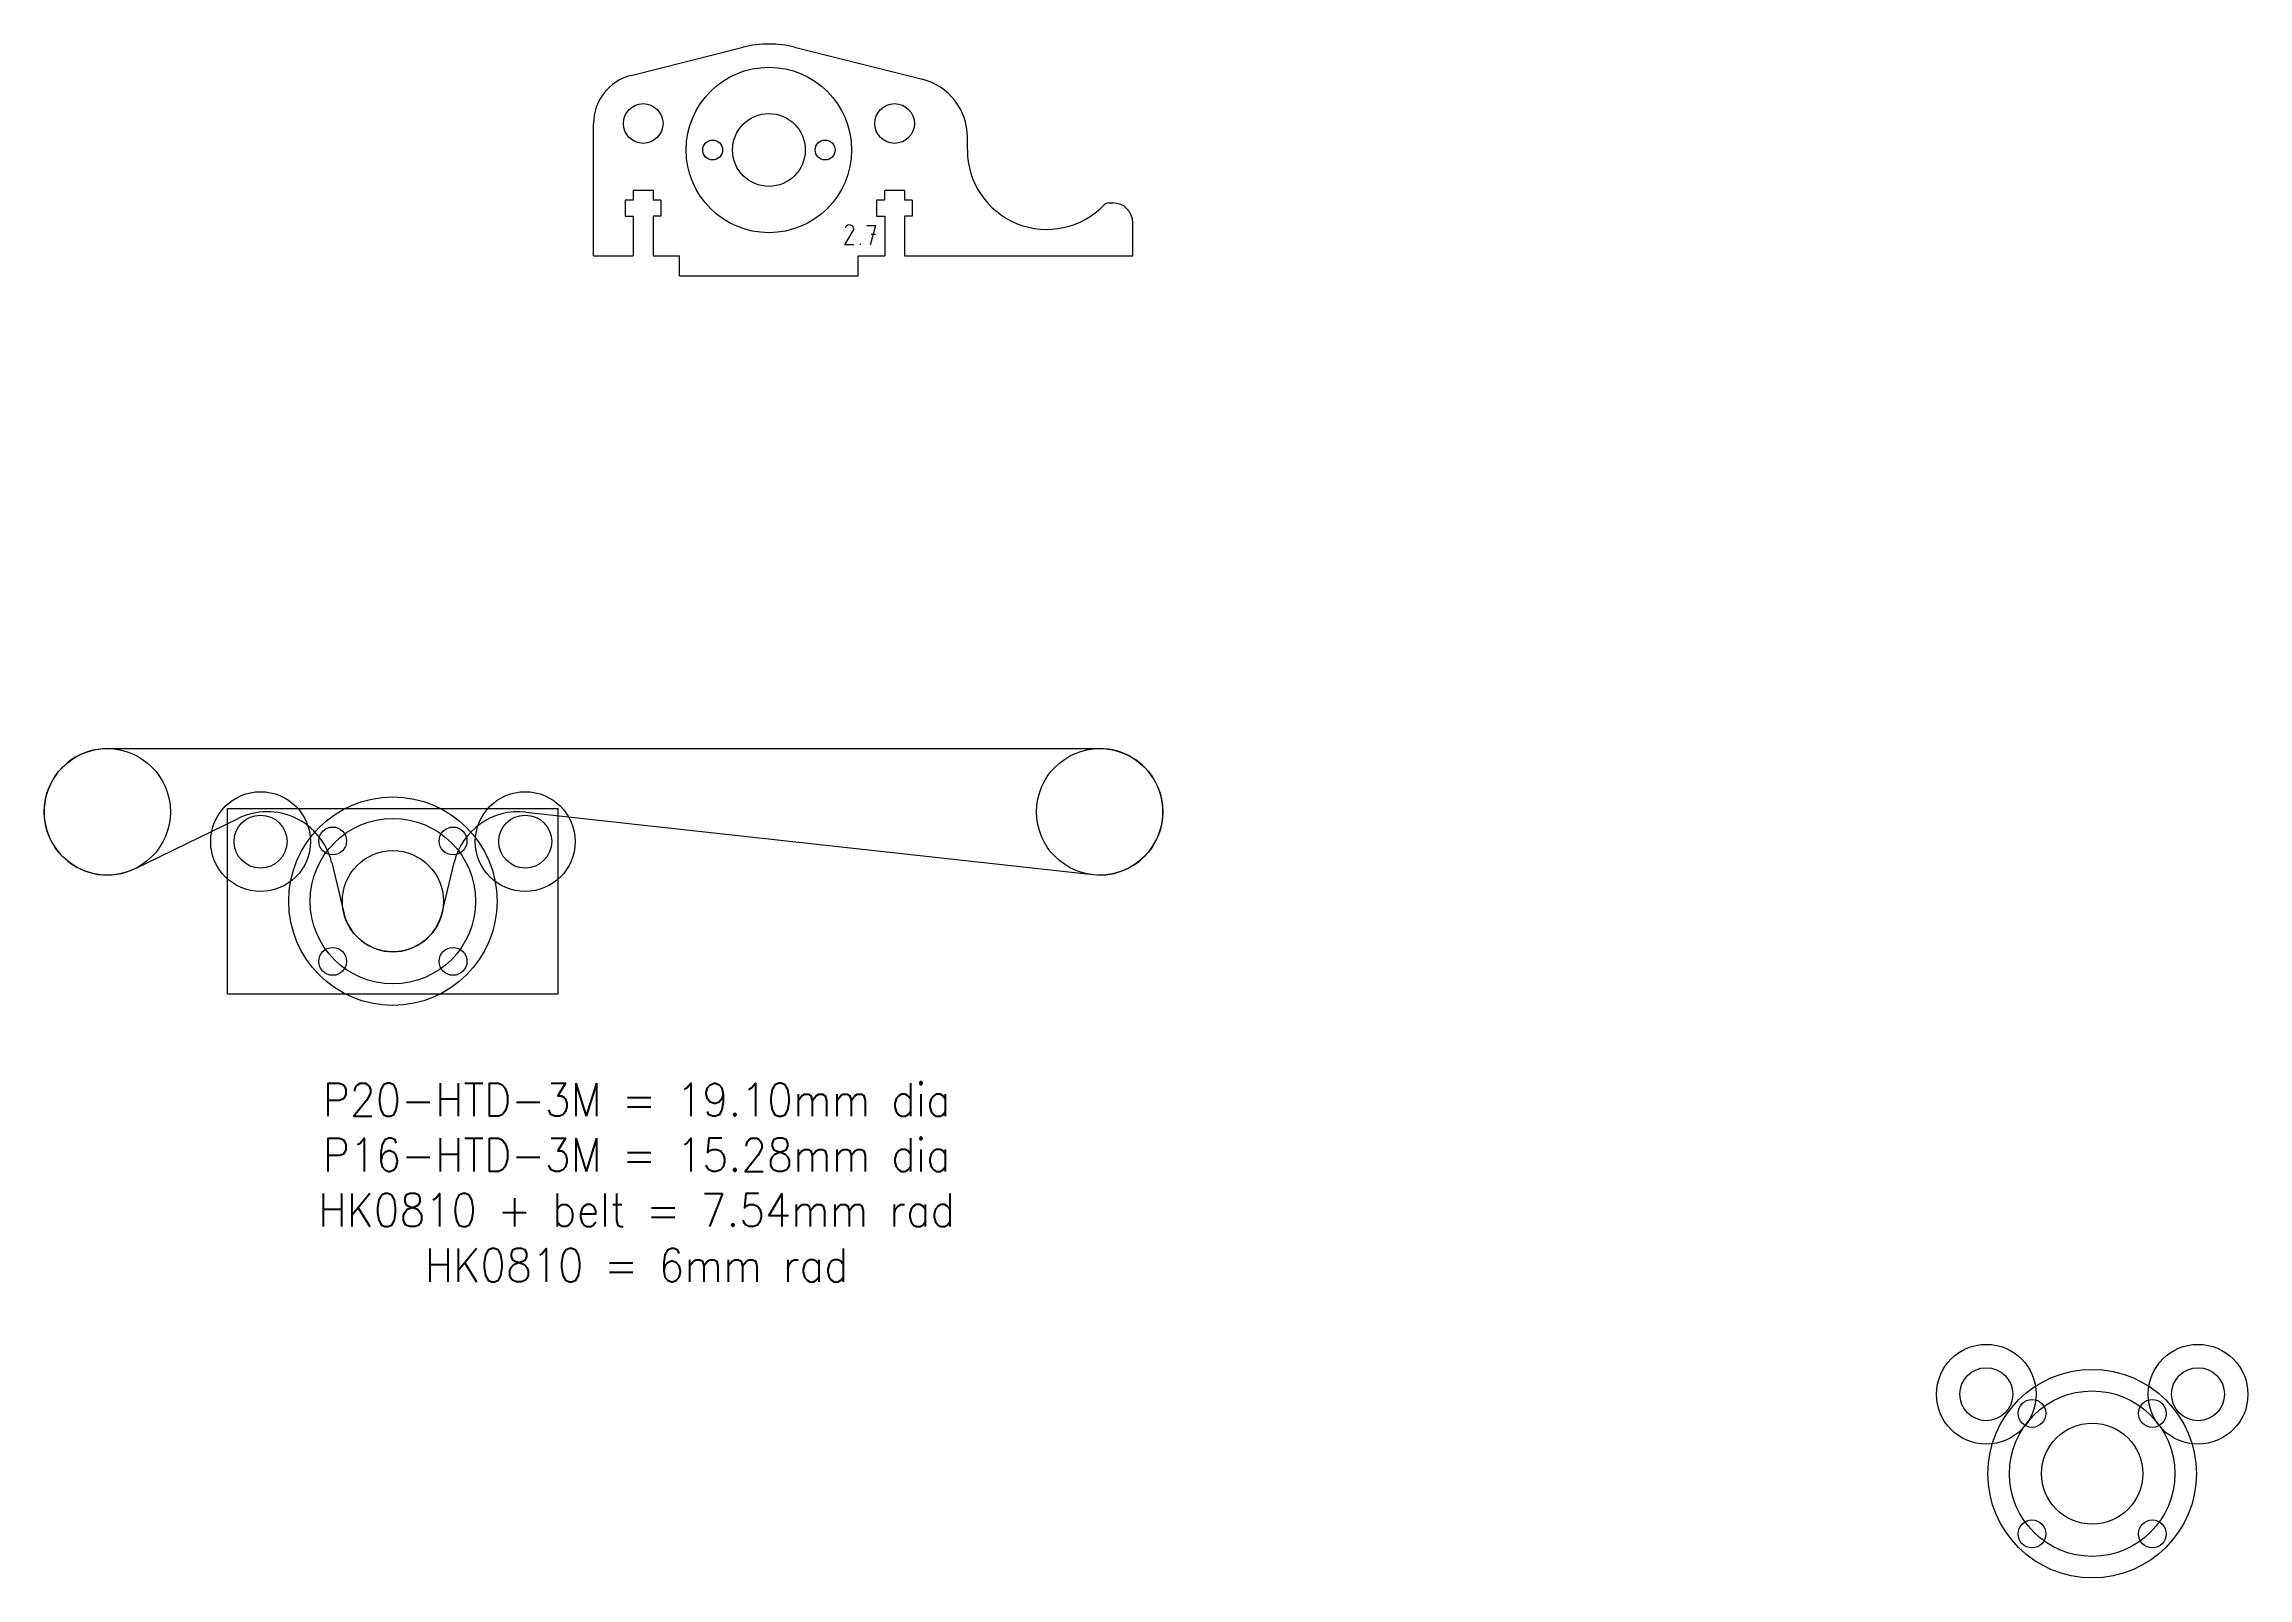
# Model space of a CAD drawing. Header units: millimetres. Extents: x -433 to 1405, y -416 to 1030.
# Drawn here: x 190.4 to 523.5, y -415.8 to -184 of the extents above; entities that cross this region are included whole.
import ezdxf

# ---------------------------------------------------------------- set-up
doc = ezdxf.new("R2010")
doc.units = ezdxf.units.MM
doc.layers.get('0').update_dxf_attribs({"lineweight": 25, "true_color": 0xffffff})
doc.layers.add('Belt', color=5, linetype='Continuous', lineweight=25, true_color=0x0000ff)
doc.styles.add('textstyle16', font='')
doc.styles.get('textstyle16').set_extended_font_data('Standard')

msp = doc.modelspace()

# ---------------------------------------------------------------- linework, layer by layer
for p, q in [((279.18, -188.73), (296.11, -184.48)), ((303.89, -184.48), (323.19, -189.32)), ((273.5, -216), (273.5, -196)), ((330, -200), (330, -198.05)), ((279.5, -206.1), (279.5, -207.6)), ((282.5, -206.1), (279.5, -206.1)), ((282.5, -206.1), (282.5, -207.6)), ((317.47, -206.1), (317.47, -207.6)), ((320.5, -206.1), (317.5, -206.1)), ((320.5, -206.1), (320.5, -207.6)), ((279.5, -207.6), (278.27, -207.6)), ((278.27, -207.6), (278.27, -210)), ((283.67, -207.6), (282.5, -207.6)), ((283.67, -207.6), (283.67, -210)), ((317.47, -207.6), (316.27, -207.6)), ((316.27, -207.6), (316.27, -210)), ((321.67, -207.6), (320.5, -207.6)), ((321.67, -207.6), (321.67, -210)), ((351.38, -208), (352, -208)), ((278.27, -210), (279.5, -210)), ((279.5, -210), (279.5, -216)), ((282.5, -210), (282.5, -216)), ((283.67, -210), (282.5, -210)), ((316.27, -210), (317.47, -210)), ((317.5, -210), (317.5, -216)), ((320.5, -210), (320.5, -216)), ((321.67, -210), (320.5, -210)), ((355, -216), (355, -211)), ((273.5, -216), (279.5, -216)), ((282.5, -216), (286.5, -216)), ((286.5, -219), (286.5, -216)), ((313.5, -216), (317.5, -216)), ((313.5, -219), (313.5, -216)), ((320.5, -216), (326.5, -216)), ((320.5, -216), (355, -216)), ((286.5, -219), (313.5, -219)), ((218.17, -299.5), (268.17, -299.5)), ((218.17, -327.5), (218.17, -299.5)), ((268.17, -327.5), (268.17, -299.5)), ((218.17, -327.5), (268.17, -327.5))]:
    msp.add_line(p, q)
at = {"color": 5, "true_color": 0x0000ff}
for p, q in [((311.5, -214.33), (312.79, -212.12)), ((312.79, -212.12), (312.79, -212.12)), ((312.81, -211.83), (312.81, -211.83)), ((314.8, -211.4), (316.13, -211.4)), ((316.13, -211.4), (315.3, -214.4)), ((315.47, -212.73), (316.13, -212.73)), ((312.83, -214.33), (311.5, -214.33)), ((313.83, -214.33), (313.83, -214.17))]:
    msp.add_line(p, q, dxfattribs=at)
msp.add_circle((300, -200), 12.5, dxfattribs=at)
for centre, radius in [((281, -196), 3), ((319, -196), 3), ((300, -200), 5.5), ((291.5, -200), 1.5), ((308.5, -200), 1.5), ((200, -300), 9.55), ((350, -300), 9.55), ((223.17, -304.5), 7.54), ((263.17, -304.5), 7.54), ((223.17, -304.5), 4), ((234.07, -304.4), 2.1), ((252.27, -304.4), 2.1), ((263.17, -304.5), 4), ((243.17, -313.5), 7.64), ((234.07, -322.6), 2.1), ((252.27, -322.6), 2.1), ((484, -388), 7.54), ((516, -388), 7.54), ((484, -388), 4), ((516, -388), 4), ((490.9, -390.9), 2.1), ((509.1, -390.9), 2.1), ((500, -400), 7.64), ((490.9, -409.1), 2.1), ((509.1, -409.1), 2.1)]:
    msp.add_circle(centre, radius)
at = {"color": 3, "true_color": 0x00ff00}
for centre, radius in [((243.17, -313.5), 15.75), ((243.17, -313.5), 12.5), ((500, -400), 15.75), ((500, -400), 12.5)]:
    msp.add_circle(centre, radius, dxfattribs=at)
for centre, radius, start, end in [((300, -200), 16, 75.9268, 104.0732), ((281, -196), 7.5, 104.0732, 180), ((321, -198.05), 9, 0, 75.9268), ((342, -200), 12, 180, 316.1869), ((351.38, -209), 1, 90, 136.1869), ((352, -211), 3, 0, 90)]:
    msp.add_arc(centre, radius, start, end)
at = {"color": 5, "true_color": 0x0000ff}
for points in [[(312.17, -211.33), (311.86, -211.33), (311.6, -211.55), (311.52, -211.83)], [(312.81, -211.83), (312.74, -211.55), (312.48, -211.33), (312.17, -211.33)], [(312.79, -212.12), (312.82, -212.07), (312.83, -212.01), (312.83, -211.95)], [(312.83, -211.95), (312.83, -211.91), (312.83, -211.87), (312.81, -211.83)]]:
    msp.add_open_spline(points, degree=3, dxfattribs=at)
at = {"layer": 'Belt'}
for p, q in [((200, -290.45), (350, -290.45)), ((204.18, -308.59), (219.79, -300.99)), ((263.27, -300.04), (348.95, -309.49)), ((233.92, -307.66), (235.74, -315.28)), ((250.6, -315.28), (252.43, -307.66))]:
    msp.add_line(p, q, dxfattribs=at)
for centre, radius, start, end in [((200, -300), 9.55, 90, 295.9518), ((350, -300), 9.55, 263.7048, 90), ((224.17, -310), 10.02, 13.4852, 115.9518), ((262.17, -310), 10.02, 83.7048, 166.5148), ((243.17, -313.5), 7.64, 193.4852, 346.5148)]:
    msp.add_arc(centre, radius, start, end, dxfattribs=at)

# ---------------------------------------------------------------- texts
at = {"insert": (280, -356), "char_height": 1, "attachment_point": 5, "style": 'textstyle16'}
msp.add_mtext('\\H5;P20-HTD-3M = 19.10mm dia\\PP16-HTD-3M = 15.28mm dia\\PHK0810 + belt = 7.54mm rad\\PHK0810 = 6mm rad\\P', dxfattribs=at)

doc.saveas('drawing.dxf')
